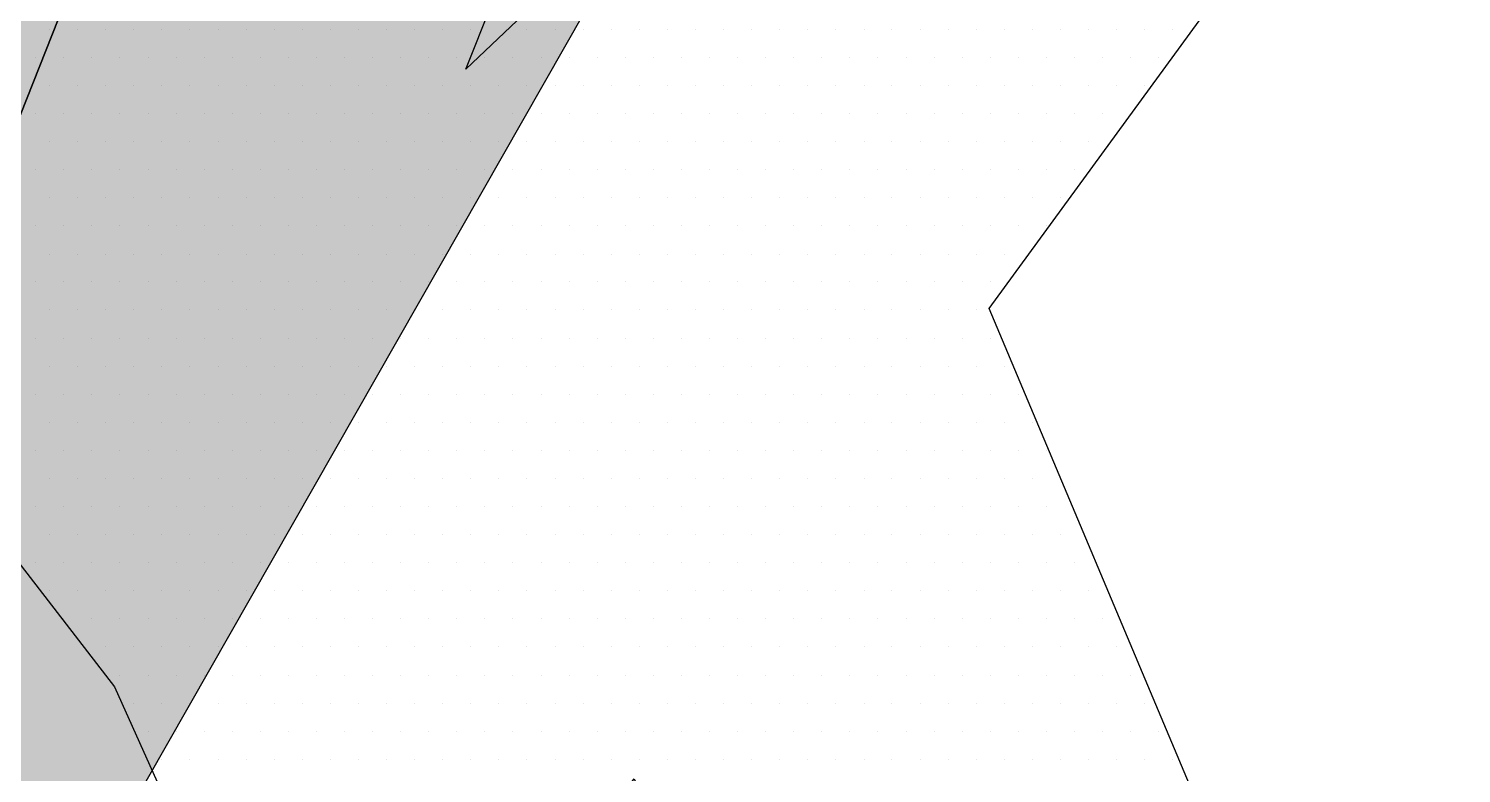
# Paper-space layout 'TOP_A1_00200_01-01-2017_MODELE' of a CAD drawing. Header units: millimetres. Extents: x -52 to 293, y -3 to 294.
# Drawn here: x -19.53 to -14.849, y 49.102 to 51.535 of the extents above; entities that cross this region are included whole.
import ezdxf

# ---------------------------------------------------------------- set-up
doc = ezdxf.new("R2010")
doc.units = ezdxf.units.MM
doc.header["$LTSCALE"] = 2
doc.linetypes.add('CACHEX2', pattern=[0.75, 0.5, -0.25])
for name, color, linetype in [('CALQUE_7', 4, 'Continuous'), ('CARTOUCHE', 7, 'Continuous'), ('rosace', 7, 'Continuous')]:
    doc.layers.add(name, color=color, linetype=linetype)

# ---------------------------------------------------------------- blocks, each defined once
blk = doc.blocks.new('A$C715108E3')
at = {"layer": 'CALQUE_7', "color": 131}
for p, q in [((-10.7084, -18.4684), (-10.7084, -18.4684)), ((-10.6166, -18.4684), (-10.6166, -18.4684)), ((-10.5248, -18.4684), (-10.5248, -18.4684)), ((-10.4327, -18.4684), (-10.4327, -18.4684)), ((-10.3415, -18.4684), (-10.3415, -18.4684)), ((-10.2496, -18.4684), (-10.2496, -18.4684)), ((-10.1578, -18.4684), (-10.1578, -18.4684)), ((-10.0662, -18.4684), (-10.0662, -18.4684)), ((-9.9741, -18.4684), (-9.9741, -18.4684)), ((-9.8823, -18.4684), (-9.8823, -18.4684)), ((-9.7912, -18.4684), (-9.7912, -18.4684)), ((-9.699, -18.4684), (-9.699, -18.4684)), ((-9.6072, -18.4684), (-9.6072, -18.4684)), ((-9.5159, -18.4684), (-9.5159, -18.4684)), ((-9.4239, -18.4684), (-9.4239, -18.4684)), ((-9.3321, -18.4684), (-9.3321, -18.4684)), ((-9.2112, -18.4684), (-9.2112, -18.4684)), ((-9.1488, -18.4684), (-9.1488, -18.4684)), ((-9.0569, -18.4684), (-9.0569, -18.4684)), ((-8.9651, -18.4684), (-8.9651, -18.4684)), ((-8.8736, -18.4684), (-8.8736, -18.4684)), ((-8.7818, -18.4684), (-8.7818, -18.4684)), ((-8.69, -18.4684), (-8.69, -18.4684)), ((-8.5985, -18.4684), (-8.5985, -18.4684)), ((-8.5067, -18.4684), (-8.5067, -18.4684)), ((-8.4149, -18.4684), (-8.4149, -18.4684)), ((-8.3228, -18.4684), (-8.3228, -18.4684)), ((-8.2316, -18.4684), (-8.2316, -18.4684)), ((-8.1394, -18.4684), (-8.1394, -18.4684)), ((-8.0475, -18.4684), (-8.0475, -18.4684)), ((-7.9563, -18.4684), (-7.9563, -18.4684)), ((-7.8642, -18.4684), (-7.8642, -18.4684)), ((-7.7724, -18.4684), (-7.7724, -18.4684)), ((-7.6809, -18.4684), (-7.6809, -18.4684)), ((-7.5891, -18.4684), (-7.5891, -18.4684)), ((-7.4973, -18.4684), (-7.4973, -18.4684)), ((-7.4058, -18.4684), (-7.4058, -18.4684)), ((-7.314, -18.4684), (-7.314, -18.4684)), ((-7.2222, -18.4684), (-7.2222, -18.4684)), ((-7.1307, -18.4684), (-7.1307, -18.4684)), ((-7.0389, -18.4684), (-7.0389, -18.4684)), ((-10.754, -18.5599), (-10.754, -18.5599)), ((-10.6619, -18.5599), (-10.6619, -18.5599)), ((-10.5703, -18.5599), (-10.5703, -18.5599)), ((-10.479, -18.5599), (-10.479, -18.5599)), ((-10.3868, -18.5599), (-10.3868, -18.5599)), ((-10.295, -18.5599), (-10.295, -18.5599)), ((-10.2037, -18.5599), (-10.2037, -18.5599)), ((-10.1117, -18.5599), (-10.1117, -18.5599)), ((-10.0199, -18.5599), (-10.0199, -18.5599)), ((-9.9286, -18.5599), (-9.9286, -18.5599)), ((-9.8369, -18.5599), (-9.8369, -18.5599)), ((-9.7449, -18.5599), (-9.7449, -18.5599)), ((-9.6537, -18.5599), (-9.6537, -18.5599)), ((-9.5616, -18.5599), (-9.5616, -18.5599)), ((-9.4696, -18.5599), (-9.4696, -18.5599)), ((-9.3778, -18.5599), (-9.3778, -18.5599)), ((-9.3075, -18.5599), (-9.3075, -18.5599)), ((-9.2863, -18.5599), (-9.2863, -18.5599)), ((-9.1945, -18.5599), (-9.1945, -18.5599)), ((-9.1027, -18.5599), (-9.1027, -18.5599)), ((-9.0112, -18.5599), (-9.0112, -18.5599)), ((-8.9194, -18.5599), (-8.9194, -18.5599)), ((-8.8273, -18.5599), (-8.8273, -18.5599)), ((-8.7361, -18.5599), (-8.7361, -18.5599)), ((-8.6442, -18.5599), (-8.6442, -18.5599)), ((-8.552, -18.5599), (-8.552, -18.5599)), ((-8.461, -18.5599), (-8.461, -18.5599)), ((-8.3691, -18.5599), (-8.3691, -18.5599)), ((-8.2771, -18.5599), (-8.2771, -18.5599)), ((-8.1851, -18.5599), (-8.1851, -18.5599)), ((-8.094, -18.5599), (-8.094, -18.5599)), ((-8.002, -18.5599), (-8.002, -18.5599)), ((-7.91, -18.5599), (-7.91, -18.5599)), ((-7.8187, -18.5599), (-7.8187, -18.5599)), ((-7.7267, -18.5599), (-7.7267, -18.5599)), ((-7.635, -18.5599), (-7.635, -18.5599)), ((-7.5434, -18.5599), (-7.5434, -18.5599)), ((-7.4515, -18.5599), (-7.4515, -18.5599)), ((-7.3597, -18.5599), (-7.3597, -18.5599)), ((-7.2683, -18.5599), (-7.2683, -18.5599)), ((-7.1764, -18.5599), (-7.1764, -18.5599)), ((-7.0846, -18.5599), (-7.0846, -18.5599)), ((-10.7084, -18.6525), (-10.7084, -18.6525)), ((-10.6166, -18.6525), (-10.6166, -18.6525)), ((-10.5248, -18.6525), (-10.5248, -18.6525)), ((-10.4327, -18.6525), (-10.4327, -18.6525)), ((-10.3415, -18.6525), (-10.3415, -18.6525)), ((-10.2496, -18.6525), (-10.2496, -18.6525)), ((-10.1578, -18.6525), (-10.1578, -18.6525)), ((-10.0662, -18.6525), (-10.0662, -18.6525)), ((-9.9741, -18.6525), (-9.9741, -18.6525)), ((-9.8823, -18.6525), (-9.8823, -18.6525)), ((-9.7912, -18.6525), (-9.7912, -18.6525)), ((-9.699, -18.6525), (-9.699, -18.6525)), ((-9.6072, -18.6525), (-9.6072, -18.6525)), ((-9.5159, -18.6525), (-9.5159, -18.6525)), ((-9.4239, -18.6525), (-9.4239, -18.6525)), ((-9.3321, -18.6525), (-9.3321, -18.6525)), ((-9.2402, -18.6525), (-9.2402, -18.6525)), ((-9.1488, -18.6525), (-9.1488, -18.6525)), ((-9.0569, -18.6525), (-9.0569, -18.6525)), ((-8.9651, -18.6525), (-8.9651, -18.6525)), ((-8.8736, -18.6525), (-8.8736, -18.6525)), ((-8.7818, -18.6525), (-8.7818, -18.6525)), ((-8.69, -18.6525), (-8.69, -18.6525)), ((-8.5985, -18.6525), (-8.5985, -18.6525)), ((-8.5067, -18.6525), (-8.5067, -18.6525)), ((-8.4149, -18.6525), (-8.4149, -18.6525)), ((-8.3228, -18.6525), (-8.3228, -18.6525)), ((-8.2316, -18.6525), (-8.2316, -18.6525)), ((-8.1394, -18.6525), (-8.1394, -18.6525)), ((-8.0475, -18.6525), (-8.0475, -18.6525)), ((-7.9563, -18.6525), (-7.9563, -18.6525)), ((-7.8642, -18.6525), (-7.8642, -18.6525)), ((-7.7724, -18.6525), (-7.7724, -18.6525)), ((-7.6809, -18.6525), (-7.6809, -18.6525)), ((-7.5891, -18.6525), (-7.5891, -18.6525)), ((-7.4973, -18.6525), (-7.4973, -18.6525)), ((-7.4058, -18.6525), (-7.4058, -18.6525)), ((-7.314, -18.6525), (-7.314, -18.6525)), ((-7.2222, -18.6525), (-7.2222, -18.6525)), ((-7.1307, -18.6525), (-7.1307, -18.6525)), ((-10.754, -18.7438), (-10.754, -18.7438)), ((-10.6619, -18.7438), (-10.6619, -18.7438)), ((-10.5703, -18.7438), (-10.5703, -18.7438)), ((-10.479, -18.7438), (-10.479, -18.7438)), ((-10.3868, -18.7438), (-10.3868, -18.7438)), ((-10.295, -18.7438), (-10.295, -18.7438)), ((-10.2037, -18.7438), (-10.2037, -18.7438)), ((-10.1117, -18.7438), (-10.1117, -18.7438)), ((-10.0199, -18.7438), (-10.0199, -18.7438)), ((-9.9286, -18.7438), (-9.9286, -18.7438)), ((-9.8369, -18.7438), (-9.8369, -18.7438)), ((-9.7449, -18.7438), (-9.7449, -18.7438)), ((-9.6537, -18.7438), (-9.6537, -18.7438)), ((-9.5616, -18.7438), (-9.5616, -18.7438)), ((-9.4696, -18.7438), (-9.4696, -18.7438)), ((-9.3778, -18.7438), (-9.3778, -18.7438)), ((-9.2863, -18.7438), (-9.2863, -18.7438)), ((-9.1945, -18.7438), (-9.1945, -18.7438)), ((-9.1027, -18.7438), (-9.1027, -18.7438)), ((-9.0112, -18.7438), (-9.0112, -18.7438)), ((-8.9194, -18.7438), (-8.9194, -18.7438)), ((-8.8273, -18.7438), (-8.8273, -18.7438)), ((-8.7361, -18.7438), (-8.7361, -18.7438)), ((-8.6442, -18.7438), (-8.6442, -18.7438)), ((-8.552, -18.7438), (-8.552, -18.7438)), ((-8.461, -18.7438), (-8.461, -18.7438)), ((-8.3691, -18.7438), (-8.3691, -18.7438)), ((-8.2771, -18.7438), (-8.2771, -18.7438)), ((-8.1851, -18.7438), (-8.1851, -18.7438)), ((-8.094, -18.7438), (-8.094, -18.7438)), ((-8.002, -18.7438), (-8.002, -18.7438)), ((-7.91, -18.7438), (-7.91, -18.7438)), ((-7.8187, -18.7438), (-7.8187, -18.7438)), ((-7.7267, -18.7438), (-7.7267, -18.7438)), ((-7.635, -18.7438), (-7.635, -18.7438)), ((-7.5434, -18.7438), (-7.5434, -18.7438)), ((-7.4515, -18.7438), (-7.4515, -18.7438)), ((-7.3597, -18.7438), (-7.3597, -18.7438)), ((-7.2683, -18.7438), (-7.2683, -18.7438)), ((-7.1764, -18.7438), (-7.1764, -18.7438)), ((-10.7084, -18.835), (-10.7084, -18.835)), ((-10.6166, -18.835), (-10.6166, -18.835)), ((-10.5248, -18.835), (-10.5248, -18.835)), ((-10.4327, -18.835), (-10.4327, -18.835)), ((-10.3415, -18.835), (-10.3415, -18.835)), ((-10.2496, -18.835), (-10.2496, -18.835)), ((-10.1578, -18.835), (-10.1578, -18.835)), ((-10.0662, -18.835), (-10.0662, -18.835)), ((-9.9741, -18.835), (-9.9741, -18.835)), ((-9.8823, -18.835), (-9.8823, -18.835)), ((-9.7912, -18.835), (-9.7912, -18.835)), ((-9.699, -18.835), (-9.699, -18.835)), ((-9.6072, -18.835), (-9.6072, -18.835)), ((-9.5159, -18.835), (-9.5159, -18.835)), ((-9.4239, -18.835), (-9.4239, -18.835)), ((-9.3321, -18.835), (-9.3321, -18.835)), ((-9.2402, -18.835), (-9.2402, -18.835)), ((-9.1488, -18.835), (-9.1488, -18.835)), ((-9.0569, -18.835), (-9.0569, -18.835)), ((-8.9651, -18.835), (-8.9651, -18.835)), ((-8.8736, -18.835), (-8.8736, -18.835)), ((-8.7818, -18.835), (-8.7818, -18.835)), ((-8.69, -18.835), (-8.69, -18.835)), ((-8.5985, -18.835), (-8.5985, -18.835)), ((-8.5067, -18.835), (-8.5067, -18.835)), ((-8.4149, -18.835), (-8.4149, -18.835)), ((-8.3228, -18.835), (-8.3228, -18.835)), ((-8.2316, -18.835), (-8.2316, -18.835)), ((-8.1394, -18.835), (-8.1394, -18.835)), ((-8.0475, -18.835), (-8.0475, -18.835)), ((-7.9563, -18.835), (-7.9563, -18.835)), ((-7.8642, -18.835), (-7.8642, -18.835)), ((-7.7724, -18.835), (-7.7724, -18.835)), ((-7.6809, -18.835), (-7.6809, -18.835)), ((-7.5891, -18.835), (-7.5891, -18.835)), ((-7.4973, -18.835), (-7.4973, -18.835)), ((-7.4058, -18.835), (-7.4058, -18.835)), ((-7.314, -18.835), (-7.314, -18.835)), ((-10.754, -18.9276), (-10.754, -18.9276)), ((-10.6619, -18.9276), (-10.6619, -18.9276)), ((-10.5703, -18.9276), (-10.5703, -18.9276)), ((-10.479, -18.9276), (-10.479, -18.9276)), ((-10.3868, -18.9276), (-10.3868, -18.9276)), ((-10.295, -18.9276), (-10.295, -18.9276)), ((-10.2037, -18.9276), (-10.2037, -18.9276)), ((-10.1117, -18.9276), (-10.1117, -18.9276)), ((-10.0199, -18.9276), (-10.0199, -18.9276)), ((-9.9286, -18.9276), (-9.9286, -18.9276)), ((-9.8369, -18.9276), (-9.8369, -18.9276)), ((-9.7449, -18.9276), (-9.7449, -18.9276)), ((-9.6537, -18.9276), (-9.6537, -18.9276)), ((-9.5616, -18.9276), (-9.5616, -18.9276)), ((-9.4696, -18.9276), (-9.4696, -18.9276)), ((-9.3778, -18.9276), (-9.3778, -18.9276)), ((-9.2863, -18.9276), (-9.2863, -18.9276)), ((-9.1945, -18.9276), (-9.1945, -18.9276)), ((-9.1027, -18.9276), (-9.1027, -18.9276)), ((-9.0112, -18.9276), (-9.0112, -18.9276)), ((-8.9194, -18.9276), (-8.9194, -18.9276)), ((-8.8273, -18.9276), (-8.8273, -18.9276)), ((-8.7361, -18.9276), (-8.7361, -18.9276)), ((-8.6442, -18.9276), (-8.6442, -18.9276)), ((-8.552, -18.9276), (-8.552, -18.9276)), ((-8.461, -18.9276), (-8.461, -18.9276)), ((-8.3691, -18.9276), (-8.3691, -18.9276)), ((-8.2771, -18.9276), (-8.2771, -18.9276)), ((-8.1851, -18.9276), (-8.1851, -18.9276)), ((-8.094, -18.9276), (-8.094, -18.9276)), ((-8.002, -18.9276), (-8.002, -18.9276)), ((-7.91, -18.9276), (-7.91, -18.9276)), ((-7.8187, -18.9276), (-7.8187, -18.9276)), ((-7.7267, -18.9276), (-7.7267, -18.9276)), ((-7.635, -18.9276), (-7.635, -18.9276)), ((-7.5434, -18.9276), (-7.5434, -18.9276)), ((-7.4515, -18.9276), (-7.4515, -18.9276)), ((-7.3597, -18.9276), (-7.3597, -18.9276)), ((-10.7084, -19.0189), (-10.7084, -19.0189)), ((-10.6166, -19.0189), (-10.6166, -19.0189)), ((-10.5248, -19.0189), (-10.5248, -19.0189)), ((-10.4327, -19.0189), (-10.4327, -19.0189)), ((-10.3415, -19.0189), (-10.3415, -19.0189)), ((-10.2496, -19.0189), (-10.2496, -19.0189)), ((-10.1578, -19.0189), (-10.1578, -19.0189)), ((-10.0662, -19.0189), (-10.0662, -19.0189)), ((-9.9741, -19.0189), (-9.9741, -19.0189)), ((-9.8823, -19.0189), (-9.8823, -19.0189)), ((-9.7912, -19.0189), (-9.7912, -19.0189)), ((-9.699, -19.0189), (-9.699, -19.0189)), ((-9.6072, -19.0189), (-9.6072, -19.0189)), ((-9.5159, -19.0189), (-9.5159, -19.0189)), ((-9.4239, -19.0189), (-9.4239, -19.0189)), ((-9.3321, -19.0189), (-9.3321, -19.0189)), ((-9.2402, -19.0189), (-9.2402, -19.0189)), ((-9.1488, -19.0189), (-9.1488, -19.0189)), ((-9.0569, -19.0189), (-9.0569, -19.0189)), ((-8.9651, -19.0189), (-8.9651, -19.0189)), ((-8.8736, -19.0189), (-8.8736, -19.0189)), ((-8.7818, -19.0189), (-8.7818, -19.0189)), ((-8.69, -19.0189), (-8.69, -19.0189)), ((-8.5985, -19.0189), (-8.5985, -19.0189)), ((-8.5067, -19.0189), (-8.5067, -19.0189)), ((-8.4149, -19.0189), (-8.4149, -19.0189)), ((-8.3228, -19.0189), (-8.3228, -19.0189)), ((-8.2316, -19.0189), (-8.2316, -19.0189)), ((-8.1394, -19.0189), (-8.1394, -19.0189)), ((-8.0475, -19.0189), (-8.0475, -19.0189)), ((-7.9563, -19.0189), (-7.9563, -19.0189)), ((-7.8642, -19.0189), (-7.8642, -19.0189)), ((-7.7724, -19.0189), (-7.7724, -19.0189)), ((-7.6809, -19.0189), (-7.6809, -19.0189)), ((-7.5891, -19.0189), (-7.5891, -19.0189)), ((-7.4973, -19.0189), (-7.4973, -19.0189)), ((-7.4058, -19.0189), (-7.4058, -19.0189)), ((-10.754, -19.1101), (-10.754, -19.1101)), ((-10.6619, -19.1101), (-10.6619, -19.1101)), ((-10.5703, -19.1101), (-10.5703, -19.1101)), ((-10.479, -19.1101), (-10.479, -19.1101)), ((-10.3868, -19.1101), (-10.3868, -19.1101)), ((-10.295, -19.1101), (-10.295, -19.1101)), ((-10.2037, -19.1101), (-10.2037, -19.1101)), ((-10.1117, -19.1101), (-10.1117, -19.1101)), ((-10.0199, -19.1101), (-10.0199, -19.1101)), ((-9.9286, -19.1101), (-9.9286, -19.1101)), ((-9.8369, -19.1101), (-9.8369, -19.1101)), ((-9.7449, -19.1101), (-9.7449, -19.1101)), ((-9.6537, -19.1101), (-9.6537, -19.1101)), ((-9.5616, -19.1101), (-9.5616, -19.1101)), ((-9.4696, -19.1101), (-9.4696, -19.1101)), ((-9.3778, -19.1101), (-9.3778, -19.1101)), ((-9.2863, -19.1101), (-9.2863, -19.1101)), ((-9.1945, -19.1101), (-9.1945, -19.1101)), ((-9.1027, -19.1101), (-9.1027, -19.1101)), ((-9.0112, -19.1101), (-9.0112, -19.1101)), ((-8.9194, -19.1101), (-8.9194, -19.1101)), ((-8.8273, -19.1101), (-8.8273, -19.1101)), ((-8.7361, -19.1101), (-8.7361, -19.1101)), ((-8.6442, -19.1101), (-8.6442, -19.1101)), ((-8.552, -19.1101), (-8.552, -19.1101)), ((-8.461, -19.1101), (-8.461, -19.1101)), ((-8.3691, -19.1101), (-8.3691, -19.1101)), ((-8.2771, -19.1101), (-8.2771, -19.1101)), ((-8.1851, -19.1101), (-8.1851, -19.1101)), ((-8.094, -19.1101), (-8.094, -19.1101)), ((-8.002, -19.1101), (-8.002, -19.1101)), ((-7.91, -19.1101), (-7.91, -19.1101)), ((-7.8187, -19.1101), (-7.8187, -19.1101)), ((-7.7267, -19.1101), (-7.7267, -19.1101)), ((-7.635, -19.1101), (-7.635, -19.1101)), ((-7.5434, -19.1101), (-7.5434, -19.1101)), ((-7.4515, -19.1101), (-7.4515, -19.1101)), ((-10.7084, -19.2027), (-10.7084, -19.2027)), ((-10.6166, -19.2027), (-10.6166, -19.2027)), ((-10.5248, -19.2027), (-10.5248, -19.2027)), ((-10.4327, -19.2027), (-10.4327, -19.2027)), ((-10.3415, -19.2027), (-10.3415, -19.2027)), ((-10.2496, -19.2027), (-10.2496, -19.2027)), ((-10.1578, -19.2027), (-10.1578, -19.2027)), ((-10.0662, -19.2027), (-10.0662, -19.2027)), ((-9.9741, -19.2027), (-9.9741, -19.2027)), ((-9.8823, -19.2027), (-9.8823, -19.2027)), ((-9.7912, -19.2027), (-9.7912, -19.2027)), ((-9.699, -19.2027), (-9.699, -19.2027)), ((-9.6072, -19.2027), (-9.6072, -19.2027)), ((-9.5159, -19.2027), (-9.5159, -19.2027)), ((-9.4239, -19.2027), (-9.4239, -19.2027)), ((-9.3321, -19.2027), (-9.3321, -19.2027)), ((-9.2402, -19.2027), (-9.2402, -19.2027)), ((-9.1488, -19.2027), (-9.1488, -19.2027)), ((-9.0569, -19.2027), (-9.0569, -19.2027)), ((-8.9651, -19.2027), (-8.9651, -19.2027)), ((-8.8736, -19.2027), (-8.8736, -19.2027)), ((-8.7818, -19.2027), (-8.7818, -19.2027)), ((-8.69, -19.2027), (-8.69, -19.2027)), ((-8.5985, -19.2027), (-8.5985, -19.2027)), ((-8.5067, -19.2027), (-8.5067, -19.2027)), ((-8.4149, -19.2027), (-8.4149, -19.2027)), ((-8.3228, -19.2027), (-8.3228, -19.2027)), ((-8.2316, -19.2027), (-8.2316, -19.2027)), ((-8.1394, -19.2027), (-8.1394, -19.2027)), ((-8.0475, -19.2027), (-8.0475, -19.2027)), ((-7.9563, -19.2027), (-7.9563, -19.2027)), ((-7.8642, -19.2027), (-7.8642, -19.2027)), ((-7.7724, -19.2027), (-7.7724, -19.2027)), ((-7.6809, -19.2027), (-7.6809, -19.2027)), ((-7.5891, -19.2027), (-7.5891, -19.2027)), ((-10.754, -19.294), (-10.754, -19.294)), ((-10.6619, -19.294), (-10.6619, -19.294)), ((-10.5703, -19.294), (-10.5703, -19.294)), ((-10.479, -19.294), (-10.479, -19.294)), ((-10.3868, -19.294), (-10.3868, -19.294)), ((-10.295, -19.294), (-10.295, -19.294)), ((-10.2037, -19.294), (-10.2037, -19.294)), ((-10.1117, -19.294), (-10.1117, -19.294)), ((-10.0199, -19.294), (-10.0199, -19.294)), ((-9.9286, -19.294), (-9.9286, -19.294)), ((-9.8369, -19.294), (-9.8369, -19.294)), ((-9.7449, -19.294), (-9.7449, -19.294)), ((-9.6537, -19.294), (-9.6537, -19.294)), ((-9.5616, -19.294), (-9.5616, -19.294)), ((-9.4696, -19.294), (-9.4696, -19.294)), ((-9.3778, -19.294), (-9.3778, -19.294)), ((-9.2863, -19.294), (-9.2863, -19.294)), ((-9.1945, -19.294), (-9.1945, -19.294)), ((-9.1027, -19.294), (-9.1027, -19.294)), ((-9.0112, -19.294), (-9.0112, -19.294)), ((-8.9194, -19.294), (-8.9194, -19.294)), ((-8.8273, -19.294), (-8.8273, -19.294)), ((-8.7361, -19.294), (-8.7361, -19.294)), ((-8.6442, -19.294), (-8.6442, -19.294)), ((-8.552, -19.294), (-8.552, -19.294)), ((-8.461, -19.294), (-8.461, -19.294)), ((-8.3691, -19.294), (-8.3691, -19.294)), ((-8.2771, -19.294), (-8.2771, -19.294)), ((-8.1851, -19.294), (-8.1851, -19.294)), ((-8.094, -19.294), (-8.094, -19.294)), ((-8.002, -19.294), (-8.002, -19.294)), ((-7.91, -19.294), (-7.91, -19.294)), ((-7.8187, -19.294), (-7.8187, -19.294)), ((-7.7267, -19.294), (-7.7267, -19.294)), ((-7.635, -19.294), (-7.635, -19.294)), ((-10.7084, -19.3855), (-10.7084, -19.3855)), ((-10.6166, -19.3855), (-10.6166, -19.3855)), ((-10.5248, -19.3855), (-10.5248, -19.3855)), ((-10.4327, -19.3855), (-10.4327, -19.3855)), ((-10.3415, -19.3855), (-10.3415, -19.3855)), ((-10.2496, -19.3855), (-10.2496, -19.3855)), ((-10.1578, -19.3855), (-10.1578, -19.3855)), ((-10.0662, -19.3855), (-10.0662, -19.3855)), ((-9.9741, -19.3855), (-9.9741, -19.3855)), ((-9.8823, -19.3855), (-9.8823, -19.3855)), ((-9.7912, -19.3855), (-9.7912, -19.3855)), ((-9.699, -19.3855), (-9.699, -19.3855)), ((-9.6072, -19.3855), (-9.6072, -19.3855)), ((-9.5159, -19.3855), (-9.5159, -19.3855)), ((-9.4239, -19.3855), (-9.4239, -19.3855)), ((-9.3321, -19.3855), (-9.3321, -19.3855)), ((-9.2402, -19.3855), (-9.2402, -19.3855)), ((-9.1488, -19.3855), (-9.1488, -19.3855)), ((-9.0569, -19.3855), (-9.0569, -19.3855)), ((-8.9651, -19.3855), (-8.9651, -19.3855)), ((-8.8736, -19.3855), (-8.8736, -19.3855)), ((-8.7818, -19.3855), (-8.7818, -19.3855)), ((-8.69, -19.3855), (-8.69, -19.3855)), ((-8.5985, -19.3855), (-8.5985, -19.3855)), ((-8.5067, -19.3855), (-8.5067, -19.3855)), ((-8.4149, -19.3855), (-8.4149, -19.3855)), ((-8.3228, -19.3855), (-8.3228, -19.3855)), ((-8.2316, -19.3855), (-8.2316, -19.3855)), ((-8.1394, -19.3855), (-8.1394, -19.3855)), ((-8.0475, -19.3855), (-8.0475, -19.3855)), ((-7.9563, -19.3855), (-7.9563, -19.3855)), ((-7.8642, -19.3855), (-7.8642, -19.3855)), ((-7.7724, -19.3855), (-7.7724, -19.3855)), ((-7.6809, -19.3855), (-7.6809, -19.3855)), ((-10.754, -19.4779), (-10.754, -19.4779)), ((-10.6619, -19.4779), (-10.6619, -19.4779)), ((-10.5703, -19.4779), (-10.5703, -19.4779)), ((-10.479, -19.4779), (-10.479, -19.4779)), ((-10.3868, -19.4779), (-10.3868, -19.4779)), ((-10.295, -19.4779), (-10.295, -19.4779)), ((-10.2037, -19.4779), (-10.2037, -19.4779)), ((-10.1117, -19.4779), (-10.1117, -19.4779)), ((-10.0199, -19.4779), (-10.0199, -19.4779)), ((-9.9286, -19.4779), (-9.9286, -19.4779)), ((-9.8369, -19.4779), (-9.8369, -19.4779)), ((-9.7449, -19.4779), (-9.7449, -19.4779)), ((-9.6537, -19.4779), (-9.6537, -19.4779)), ((-9.5616, -19.4779), (-9.5616, -19.4779)), ((-9.4696, -19.4779), (-9.4696, -19.4779)), ((-9.3778, -19.4779), (-9.3778, -19.4779)), ((-9.2863, -19.4779), (-9.2863, -19.4779)), ((-9.1945, -19.4779), (-9.1945, -19.4779)), ((-9.1027, -19.4779), (-9.1027, -19.4779)), ((-9.0112, -19.4779), (-9.0112, -19.4779)), ((-8.9194, -19.4779), (-8.9194, -19.4779)), ((-8.8273, -19.4779), (-8.8273, -19.4779)), ((-8.7361, -19.4779), (-8.7361, -19.4779)), ((-8.6442, -19.4779), (-8.6442, -19.4779)), ((-8.552, -19.4779), (-8.552, -19.4779)), ((-8.461, -19.4779), (-8.461, -19.4779)), ((-8.3691, -19.4779), (-8.3691, -19.4779)), ((-8.2771, -19.4779), (-8.2771, -19.4779)), ((-8.1851, -19.4779), (-8.1851, -19.4779)), ((-8.094, -19.4779), (-8.094, -19.4779)), ((-8.002, -19.4779), (-8.002, -19.4779)), ((-7.91, -19.4779), (-7.91, -19.4779)), ((-7.8187, -19.4779), (-7.8187, -19.4779)), ((-7.7267, -19.4779), (-7.7267, -19.4779)), ((-7.635, -19.4779), (-7.635, -19.4779)), ((-10.7084, -19.5693), (-10.7084, -19.5693)), ((-10.6166, -19.5693), (-10.6166, -19.5693)), ((-10.5248, -19.5693), (-10.5248, -19.5693)), ((-10.4327, -19.5693), (-10.4327, -19.5693)), ((-10.3415, -19.5693), (-10.3415, -19.5693)), ((-10.2496, -19.5693), (-10.2496, -19.5693)), ((-10.1578, -19.5693), (-10.1578, -19.5693)), ((-10.0662, -19.5693), (-10.0662, -19.5693)), ((-9.9741, -19.5693), (-9.9741, -19.5693)), ((-9.8823, -19.5693), (-9.8823, -19.5693)), ((-9.7912, -19.5693), (-9.7912, -19.5693)), ((-9.699, -19.5693), (-9.699, -19.5693)), ((-9.6072, -19.5693), (-9.6072, -19.5693)), ((-9.5159, -19.5693), (-9.5159, -19.5693)), ((-9.4239, -19.5693), (-9.4239, -19.5693)), ((-9.3321, -19.5693), (-9.3321, -19.5693)), ((-9.2402, -19.5693), (-9.2402, -19.5693)), ((-9.1488, -19.5693), (-9.1488, -19.5693)), ((-9.0569, -19.5693), (-9.0569, -19.5693)), ((-8.9651, -19.5693), (-8.9651, -19.5693)), ((-8.8736, -19.5693), (-8.8736, -19.5693)), ((-8.7818, -19.5693), (-8.7818, -19.5693)), ((-8.69, -19.5693), (-8.69, -19.5693)), ((-8.5985, -19.5693), (-8.5985, -19.5693)), ((-8.5067, -19.5693), (-8.5067, -19.5693)), ((-8.4149, -19.5693), (-8.4149, -19.5693)), ((-8.3228, -19.5693), (-8.3228, -19.5693)), ((-8.2316, -19.5693), (-8.2316, -19.5693)), ((-8.1394, -19.5693), (-8.1394, -19.5693)), ((-8.0475, -19.5693), (-8.0475, -19.5693)), ((-7.9563, -19.5693), (-7.9563, -19.5693)), ((-7.8642, -19.5693), (-7.8642, -19.5693)), ((-7.7724, -19.5693), (-7.7724, -19.5693)), ((-7.6809, -19.5693), (-7.6809, -19.5693)), ((-7.5891, -19.5693), (-7.5891, -19.5693)), ((-10.754, -19.6606), (-10.754, -19.6606)), ((-10.6619, -19.6606), (-10.6619, -19.6606)), ((-10.5703, -19.6606), (-10.5703, -19.6606)), ((-10.479, -19.6606), (-10.479, -19.6606)), ((-10.3868, -19.6606), (-10.3868, -19.6606)), ((-10.295, -19.6606), (-10.295, -19.6606)), ((-10.2037, -19.6606), (-10.2037, -19.6606)), ((-10.1117, -19.6606), (-10.1117, -19.6606)), ((-10.0199, -19.6606), (-10.0199, -19.6606)), ((-9.9286, -19.6606), (-9.9286, -19.6606)), ((-9.8369, -19.6606), (-9.8369, -19.6606)), ((-9.7449, -19.6606), (-9.7449, -19.6606)), ((-9.6537, -19.6606), (-9.6537, -19.6606)), ((-9.5616, -19.6606), (-9.5616, -19.6606)), ((-9.4696, -19.6606), (-9.4696, -19.6606)), ((-9.3778, -19.6606), (-9.3778, -19.6606)), ((-9.2863, -19.6606), (-9.2863, -19.6606)), ((-9.1945, -19.6606), (-9.1945, -19.6606)), ((-9.1027, -19.6606), (-9.1027, -19.6606)), ((-9.0112, -19.6606), (-9.0112, -19.6606)), ((-8.9194, -19.6606), (-8.9194, -19.6606)), ((-8.8273, -19.6606), (-8.8273, -19.6606)), ((-8.7361, -19.6606), (-8.7361, -19.6606)), ((-8.6442, -19.6606), (-8.6442, -19.6606)), ((-8.552, -19.6606), (-8.552, -19.6606)), ((-8.461, -19.6606), (-8.461, -19.6606)), ((-8.3691, -19.6606), (-8.3691, -19.6606)), ((-8.2771, -19.6606), (-8.2771, -19.6606)), ((-8.1851, -19.6606), (-8.1851, -19.6606)), ((-8.094, -19.6606), (-8.094, -19.6606)), ((-8.002, -19.6606), (-8.002, -19.6606)), ((-7.91, -19.6606), (-7.91, -19.6606)), ((-7.8187, -19.6606), (-7.8187, -19.6606)), ((-7.7267, -19.6606), (-7.7267, -19.6606)), ((-7.635, -19.6606), (-7.635, -19.6606)), ((-7.5434, -19.6606), (-7.5434, -19.6606)), ((-10.7084, -19.753), (-10.7084, -19.753)), ((-10.6166, -19.753), (-10.6166, -19.753)), ((-10.5248, -19.753), (-10.5248, -19.753)), ((-10.4327, -19.753), (-10.4327, -19.753)), ((-10.3415, -19.753), (-10.3415, -19.753)), ((-10.2496, -19.753), (-10.2496, -19.753)), ((-10.1578, -19.753), (-10.1578, -19.753)), ((-10.0662, -19.753), (-10.0662, -19.753)), ((-9.9741, -19.753), (-9.9741, -19.753)), ((-9.8823, -19.753), (-9.8823, -19.753)), ((-9.7912, -19.753), (-9.7912, -19.753)), ((-9.699, -19.753), (-9.699, -19.753)), ((-9.6072, -19.753), (-9.6072, -19.753)), ((-9.5159, -19.753), (-9.5159, -19.753)), ((-9.4239, -19.753), (-9.4239, -19.753)), ((-9.3321, -19.753), (-9.3321, -19.753)), ((-9.2402, -19.753), (-9.2402, -19.753)), ((-9.1488, -19.753), (-9.1488, -19.753)), ((-9.0569, -19.753), (-9.0569, -19.753)), ((-8.9651, -19.753), (-8.9651, -19.753)), ((-8.8736, -19.753), (-8.8736, -19.753)), ((-8.7818, -19.753), (-8.7818, -19.753)), ((-8.69, -19.753), (-8.69, -19.753)), ((-8.5985, -19.753), (-8.5985, -19.753)), ((-8.5067, -19.753), (-8.5067, -19.753)), ((-8.4149, -19.753), (-8.4149, -19.753)), ((-8.3228, -19.753), (-8.3228, -19.753)), ((-8.2316, -19.753), (-8.2316, -19.753)), ((-8.1394, -19.753), (-8.1394, -19.753)), ((-8.0475, -19.753), (-8.0475, -19.753)), ((-7.9563, -19.753), (-7.9563, -19.753)), ((-7.8642, -19.753), (-7.8642, -19.753)), ((-7.7724, -19.753), (-7.7724, -19.753)), ((-7.6809, -19.753), (-7.6809, -19.753)), ((-7.5891, -19.753), (-7.5891, -19.753)), ((-7.4973, -19.753), (-7.4973, -19.753)), ((-10.754, -19.8444), (-10.754, -19.8444)), ((-10.6619, -19.8444), (-10.6619, -19.8444)), ((-10.5703, -19.8444), (-10.5703, -19.8444)), ((-10.479, -19.8444), (-10.479, -19.8444)), ((-10.3868, -19.8444), (-10.3868, -19.8444)), ((-10.295, -19.8444), (-10.295, -19.8444)), ((-10.2037, -19.8444), (-10.2037, -19.8444)), ((-10.1117, -19.8444), (-10.1117, -19.8444)), ((-10.0199, -19.8444), (-10.0199, -19.8444)), ((-9.9286, -19.8444), (-9.9286, -19.8444)), ((-9.8369, -19.8444), (-9.8369, -19.8444)), ((-9.7449, -19.8444), (-9.7449, -19.8444)), ((-9.6537, -19.8444), (-9.6537, -19.8444)), ((-9.5616, -19.8444), (-9.5616, -19.8444)), ((-9.4696, -19.8444), (-9.4696, -19.8444)), ((-9.3778, -19.8444), (-9.3778, -19.8444)), ((-9.2863, -19.8444), (-9.2863, -19.8444)), ((-9.1945, -19.8444), (-9.1945, -19.8444)), ((-9.1027, -19.8444), (-9.1027, -19.8444)), ((-9.0112, -19.8444), (-9.0112, -19.8444)), ((-8.9194, -19.8444), (-8.9194, -19.8444)), ((-8.8273, -19.8444), (-8.8273, -19.8444)), ((-8.7361, -19.8444), (-8.7361, -19.8444)), ((-8.6442, -19.8444), (-8.6442, -19.8444)), ((-8.552, -19.8444), (-8.552, -19.8444)), ((-8.461, -19.8444), (-8.461, -19.8444)), ((-8.3691, -19.8444), (-8.3691, -19.8444)), ((-8.2771, -19.8444), (-8.2771, -19.8444)), ((-8.1851, -19.8444), (-8.1851, -19.8444)), ((-8.094, -19.8444), (-8.094, -19.8444)), ((-8.002, -19.8444), (-8.002, -19.8444)), ((-7.91, -19.8444), (-7.91, -19.8444)), ((-7.8187, -19.8444), (-7.8187, -19.8444)), ((-7.7267, -19.8444), (-7.7267, -19.8444)), ((-7.635, -19.8444), (-7.635, -19.8444)), ((-7.5434, -19.8444), (-7.5434, -19.8444)), ((-7.4515, -19.8444), (-7.4515, -19.8444)), ((-10.7084, -19.9357), (-10.7084, -19.9357)), ((-10.6166, -19.9357), (-10.6166, -19.9357)), ((-10.5248, -19.9357), (-10.5248, -19.9357)), ((-10.4327, -19.9357), (-10.4327, -19.9357)), ((-10.3415, -19.9357), (-10.3415, -19.9357)), ((-10.2496, -19.9357), (-10.2496, -19.9357)), ((-10.1578, -19.9357), (-10.1578, -19.9357)), ((-10.0662, -19.9357), (-10.0662, -19.9357)), ((-9.9741, -19.9357), (-9.9741, -19.9357)), ((-9.8823, -19.9357), (-9.8823, -19.9357)), ((-9.7912, -19.9357), (-9.7912, -19.9357)), ((-9.699, -19.9357), (-9.699, -19.9357)), ((-9.6072, -19.9357), (-9.6072, -19.9357)), ((-9.5159, -19.9357), (-9.5159, -19.9357)), ((-9.4239, -19.9357), (-9.4239, -19.9357)), ((-9.3321, -19.9357), (-9.3321, -19.9357)), ((-9.2402, -19.9357), (-9.2402, -19.9357)), ((-9.1488, -19.9357), (-9.1488, -19.9357)), ((-9.0569, -19.9357), (-9.0569, -19.9357)), ((-8.9651, -19.9357), (-8.9651, -19.9357)), ((-8.8736, -19.9357), (-8.8736, -19.9357)), ((-8.7818, -19.9357), (-8.7818, -19.9357)), ((-8.69, -19.9357), (-8.69, -19.9357)), ((-8.5985, -19.9357), (-8.5985, -19.9357)), ((-8.5067, -19.9357), (-8.5067, -19.9357)), ((-8.4149, -19.9357), (-8.4149, -19.9357)), ((-8.3228, -19.9357), (-8.3228, -19.9357)), ((-8.2316, -19.9357), (-8.2316, -19.9357)), ((-8.1394, -19.9357), (-8.1394, -19.9357)), ((-8.0475, -19.9357), (-8.0475, -19.9357)), ((-7.9563, -19.9357), (-7.9563, -19.9357)), ((-7.8642, -19.9357), (-7.8642, -19.9357)), ((-7.7724, -19.9357), (-7.7724, -19.9357)), ((-7.6809, -19.9357), (-7.6809, -19.9357)), ((-7.5891, -19.9357), (-7.5891, -19.9357)), ((-7.4973, -19.9357), (-7.4973, -19.9357)), ((-7.4058, -19.9357), (-7.4058, -19.9357)), ((-10.754, -20.0281), (-10.754, -20.0281)), ((-10.6619, -20.0281), (-10.6619, -20.0281)), ((-10.5703, -20.0281), (-10.5703, -20.0281)), ((-10.479, -20.0281), (-10.479, -20.0281)), ((-10.3868, -20.0281), (-10.3868, -20.0281)), ((-10.295, -20.0281), (-10.295, -20.0281)), ((-10.2037, -20.0281), (-10.2037, -20.0281)), ((-10.1117, -20.0281), (-10.1117, -20.0281)), ((-10.0199, -20.0281), (-10.0199, -20.0281)), ((-9.9286, -20.0281), (-9.9286, -20.0281)), ((-9.8369, -20.0281), (-9.8369, -20.0281)), ((-9.7449, -20.0281), (-9.7449, -20.0281)), ((-9.6537, -20.0281), (-9.6537, -20.0281)), ((-9.5616, -20.0281), (-9.5616, -20.0281)), ((-9.4696, -20.0281), (-9.4696, -20.0281)), ((-9.3778, -20.0281), (-9.3778, -20.0281)), ((-9.2863, -20.0281), (-9.2863, -20.0281)), ((-9.1945, -20.0281), (-9.1945, -20.0281)), ((-9.1027, -20.0281), (-9.1027, -20.0281)), ((-9.0112, -20.0281), (-9.0112, -20.0281)), ((-8.9194, -20.0281), (-8.9194, -20.0281)), ((-8.8273, -20.0281), (-8.8273, -20.0281)), ((-8.7361, -20.0281), (-8.7361, -20.0281)), ((-8.6442, -20.0281), (-8.6442, -20.0281)), ((-8.552, -20.0281), (-8.552, -20.0281)), ((-8.461, -20.0281), (-8.461, -20.0281)), ((-8.3691, -20.0281), (-8.3691, -20.0281)), ((-8.2771, -20.0281), (-8.2771, -20.0281)), ((-8.1851, -20.0281), (-8.1851, -20.0281)), ((-8.094, -20.0281), (-8.094, -20.0281)), ((-8.002, -20.0281), (-8.002, -20.0281)), ((-7.91, -20.0281), (-7.91, -20.0281)), ((-7.8187, -20.0281), (-7.8187, -20.0281)), ((-7.7267, -20.0281), (-7.7267, -20.0281)), ((-7.635, -20.0281), (-7.635, -20.0281)), ((-7.5434, -20.0281), (-7.5434, -20.0281)), ((-7.4515, -20.0281), (-7.4515, -20.0281)), ((-10.7084, -20.1196), (-10.7084, -20.1196)), ((-10.6166, -20.1196), (-10.6166, -20.1196)), ((-10.5248, -20.1196), (-10.5248, -20.1196)), ((-10.4327, -20.1196), (-10.4327, -20.1196)), ((-10.3415, -20.1196), (-10.3415, -20.1196)), ((-10.2496, -20.1196), (-10.2496, -20.1196)), ((-10.1578, -20.1196), (-10.1578, -20.1196)), ((-10.0662, -20.1196), (-10.0662, -20.1196)), ((-9.9741, -20.1196), (-9.9741, -20.1196)), ((-9.8823, -20.1196), (-9.8823, -20.1196)), ((-9.7912, -20.1196), (-9.7912, -20.1196)), ((-9.699, -20.1196), (-9.699, -20.1196)), ((-9.6072, -20.1196), (-9.6072, -20.1196)), ((-9.5159, -20.1196), (-9.5159, -20.1196)), ((-9.4239, -20.1196), (-9.4239, -20.1196)), ((-9.3321, -20.1196), (-9.3321, -20.1196)), ((-9.2402, -20.1196), (-9.2402, -20.1196)), ((-9.1488, -20.1196), (-9.1488, -20.1196)), ((-9.0569, -20.1196), (-9.0569, -20.1196)), ((-8.9651, -20.1196), (-8.9651, -20.1196)), ((-8.8736, -20.1196), (-8.8736, -20.1196)), ((-8.7818, -20.1196), (-8.7818, -20.1196)), ((-8.69, -20.1196), (-8.69, -20.1196)), ((-8.5985, -20.1196), (-8.5985, -20.1196)), ((-8.5067, -20.1196), (-8.5067, -20.1196)), ((-8.4149, -20.1196), (-8.4149, -20.1196)), ((-8.3228, -20.1196), (-8.3228, -20.1196)), ((-8.2316, -20.1196), (-8.2316, -20.1196)), ((-8.1394, -20.1196), (-8.1394, -20.1196)), ((-8.0475, -20.1196), (-8.0475, -20.1196)), ((-7.9563, -20.1196), (-7.9563, -20.1196)), ((-7.8642, -20.1196), (-7.8642, -20.1196)), ((-7.7724, -20.1196), (-7.7724, -20.1196)), ((-7.6809, -20.1196), (-7.6809, -20.1196)), ((-7.5891, -20.1196), (-7.5891, -20.1196)), ((-7.4973, -20.1196), (-7.4973, -20.1196)), ((-7.4058, -20.1196), (-7.4058, -20.1196)), ((-10.754, -20.211), (-10.754, -20.211)), ((-10.6619, -20.211), (-10.6619, -20.211)), ((-10.5703, -20.211), (-10.5703, -20.211)), ((-10.479, -20.211), (-10.479, -20.211)), ((-10.3868, -20.211), (-10.3868, -20.211)), ((-10.295, -20.211), (-10.295, -20.211)), ((-10.2037, -20.211), (-10.2037, -20.211)), ((-10.1117, -20.211), (-10.1117, -20.211)), ((-10.0199, -20.211), (-10.0199, -20.211)), ((-9.9286, -20.211), (-9.9286, -20.211)), ((-9.8369, -20.211), (-9.8369, -20.211)), ((-9.7449, -20.211), (-9.7449, -20.211)), ((-9.6537, -20.211), (-9.6537, -20.211)), ((-9.5616, -20.211), (-9.5616, -20.211)), ((-9.4696, -20.211), (-9.4696, -20.211)), ((-9.3778, -20.211), (-9.3778, -20.211)), ((-9.2863, -20.211), (-9.2863, -20.211)), ((-9.1945, -20.211), (-9.1945, -20.211)), ((-9.1027, -20.211), (-9.1027, -20.211)), ((-9.0112, -20.211), (-9.0112, -20.211)), ((-8.9194, -20.211), (-8.9194, -20.211)), ((-8.8273, -20.211), (-8.8273, -20.211)), ((-8.7361, -20.211), (-8.7361, -20.211)), ((-8.6442, -20.211), (-8.6442, -20.211)), ((-8.552, -20.211), (-8.552, -20.211)), ((-8.461, -20.211), (-8.461, -20.211)), ((-8.3691, -20.211), (-8.3691, -20.211)), ((-8.2771, -20.211), (-8.2771, -20.211)), ((-8.1851, -20.211), (-8.1851, -20.211)), ((-8.094, -20.211), (-8.094, -20.211)), ((-8.002, -20.211), (-8.002, -20.211)), ((-7.91, -20.211), (-7.91, -20.211)), ((-7.8187, -20.211), (-7.8187, -20.211)), ((-7.7267, -20.211), (-7.7267, -20.211)), ((-7.635, -20.211), (-7.635, -20.211)), ((-7.5434, -20.211), (-7.5434, -20.211)), ((-7.4515, -20.211), (-7.4515, -20.211)), ((-7.3597, -20.211), (-7.3597, -20.211)), ((-10.7378, -20.3034), (-10.7378, -20.3034)), ((-10.7084, -20.3034), (-10.7084, -20.3034)), ((-10.6166, -20.3034), (-10.6166, -20.3034)), ((-10.5248, -20.3034), (-10.5248, -20.3034)), ((-10.4327, -20.3034), (-10.4327, -20.3034)), ((-10.3415, -20.3034), (-10.3415, -20.3034)), ((-10.2496, -20.3034), (-10.2496, -20.3034)), ((-10.1578, -20.3034), (-10.1578, -20.3034)), ((-10.0662, -20.3034), (-10.0662, -20.3034)), ((-9.9741, -20.3034), (-9.9741, -20.3034)), ((-9.8823, -20.3034), (-9.8823, -20.3034)), ((-9.7912, -20.3034), (-9.7912, -20.3034)), ((-9.699, -20.3034), (-9.699, -20.3034)), ((-9.6072, -20.3034), (-9.6072, -20.3034)), ((-9.5159, -20.3034), (-9.5159, -20.3034)), ((-9.4239, -20.3034), (-9.4239, -20.3034)), ((-9.3321, -20.3034), (-9.3321, -20.3034)), ((-9.2402, -20.3034), (-9.2402, -20.3034)), ((-9.1488, -20.3034), (-9.1488, -20.3034)), ((-9.0569, -20.3034), (-9.0569, -20.3034)), ((-8.9651, -20.3034), (-8.9651, -20.3034)), ((-8.8736, -20.3034), (-8.8736, -20.3034)), ((-8.7818, -20.3034), (-8.7818, -20.3034)), ((-8.69, -20.3034), (-8.69, -20.3034)), ((-8.5985, -20.3034), (-8.5985, -20.3034)), ((-8.5067, -20.3034), (-8.5067, -20.3034)), ((-8.4149, -20.3034), (-8.4149, -20.3034)), ((-8.3228, -20.3034), (-8.3228, -20.3034)), ((-8.2316, -20.3034), (-8.2316, -20.3034)), ((-8.1394, -20.3034), (-8.1394, -20.3034)), ((-8.0475, -20.3034), (-8.0475, -20.3034)), ((-7.9563, -20.3034), (-7.9563, -20.3034)), ((-7.8642, -20.3034), (-7.8642, -20.3034)), ((-7.7724, -20.3034), (-7.7724, -20.3034)), ((-7.6809, -20.3034), (-7.6809, -20.3034)), ((-7.5891, -20.3034), (-7.5891, -20.3034)), ((-7.4973, -20.3034), (-7.4973, -20.3034)), ((-7.4058, -20.3034), (-7.4058, -20.3034)), ((-7.314, -20.3034), (-7.314, -20.3034)), ((-10.667, -20.3947), (-10.667, -20.3947)), ((-10.6619, -20.3947), (-10.6619, -20.3947)), ((-10.5703, -20.3947), (-10.5703, -20.3947)), ((-10.479, -20.3947), (-10.479, -20.3947)), ((-10.3868, -20.3947), (-10.3868, -20.3947)), ((-10.295, -20.3947), (-10.295, -20.3947)), ((-10.2037, -20.3947), (-10.2037, -20.3947)), ((-10.1117, -20.3947), (-10.1117, -20.3947)), ((-10.0199, -20.3947), (-10.0199, -20.3947)), ((-9.9286, -20.3947), (-9.9286, -20.3947)), ((-9.8369, -20.3947), (-9.8369, -20.3947)), ((-9.7449, -20.3947), (-9.7449, -20.3947)), ((-9.6537, -20.3947), (-9.6537, -20.3947)), ((-9.5616, -20.3947), (-9.5616, -20.3947)), ((-9.4696, -20.3947), (-9.4696, -20.3947)), ((-9.3778, -20.3947), (-9.3778, -20.3947)), ((-9.2863, -20.3947), (-9.2863, -20.3947)), ((-9.1945, -20.3947), (-9.1945, -20.3947)), ((-9.1027, -20.3947), (-9.1027, -20.3947)), ((-9.0112, -20.3947), (-9.0112, -20.3947)), ((-8.9194, -20.3947), (-8.9194, -20.3947)), ((-8.8273, -20.3947), (-8.8273, -20.3947)), ((-8.7361, -20.3947), (-8.7361, -20.3947)), ((-8.6442, -20.3947), (-8.6442, -20.3947)), ((-8.552, -20.3947), (-8.552, -20.3947)), ((-8.461, -20.3947), (-8.461, -20.3947)), ((-8.3691, -20.3947), (-8.3691, -20.3947)), ((-8.2771, -20.3947), (-8.2771, -20.3947)), ((-8.1851, -20.3947), (-8.1851, -20.3947)), ((-8.094, -20.3947), (-8.094, -20.3947)), ((-8.002, -20.3947), (-8.002, -20.3947)), ((-7.91, -20.3947), (-7.91, -20.3947)), ((-7.8187, -20.3947), (-7.8187, -20.3947)), ((-7.7267, -20.3947), (-7.7267, -20.3947)), ((-7.635, -20.3947), (-7.635, -20.3947)), ((-7.5434, -20.3947), (-7.5434, -20.3947)), ((-7.4515, -20.3947), (-7.4515, -20.3947)), ((-7.3597, -20.3947), (-7.3597, -20.3947)), ((-7.2683, -20.3947), (-7.2683, -20.3947)), ((-10.5963, -20.4859), (-10.5963, -20.4859)), ((-10.5248, -20.4859), (-10.5248, -20.4859)), ((-10.4327, -20.4859), (-10.4327, -20.4859)), ((-10.3415, -20.4859), (-10.3415, -20.4859)), ((-10.2496, -20.4859), (-10.2496, -20.4859)), ((-10.1578, -20.4859), (-10.1578, -20.4859)), ((-10.0662, -20.4859), (-10.0662, -20.4859)), ((-9.9741, -20.4859), (-9.9741, -20.4859)), ((-9.8823, -20.4859), (-9.8823, -20.4859)), ((-9.7912, -20.4859), (-9.7912, -20.4859)), ((-9.699, -20.4859), (-9.699, -20.4859)), ((-9.6072, -20.4859), (-9.6072, -20.4859)), ((-9.5159, -20.4859), (-9.5159, -20.4859)), ((-9.4239, -20.4859), (-9.4239, -20.4859)), ((-9.3321, -20.4859), (-9.3321, -20.4859)), ((-9.2402, -20.4859), (-9.2402, -20.4859)), ((-9.1488, -20.4859), (-9.1488, -20.4859)), ((-9.0569, -20.4859), (-9.0569, -20.4859)), ((-8.9651, -20.4859), (-8.9651, -20.4859)), ((-8.8736, -20.4859), (-8.8736, -20.4859)), ((-8.7818, -20.4859), (-8.7818, -20.4859)), ((-8.69, -20.4859), (-8.69, -20.4859)), ((-8.5985, -20.4859), (-8.5985, -20.4859)), ((-8.5067, -20.4859), (-8.5067, -20.4859)), ((-8.4149, -20.4859), (-8.4149, -20.4859)), ((-8.3228, -20.4859), (-8.3228, -20.4859)), ((-8.2316, -20.4859), (-8.2316, -20.4859)), ((-8.1394, -20.4859), (-8.1394, -20.4859)), ((-8.0475, -20.4859), (-8.0475, -20.4859)), ((-7.9563, -20.4859), (-7.9563, -20.4859)), ((-7.8642, -20.4859), (-7.8642, -20.4859)), ((-7.7724, -20.4859), (-7.7724, -20.4859)), ((-7.6809, -20.4859), (-7.6809, -20.4859)), ((-7.5891, -20.4859), (-7.5891, -20.4859)), ((-7.4973, -20.4859), (-7.4973, -20.4859)), ((-7.4058, -20.4859), (-7.4058, -20.4859)), ((-7.314, -20.4859), (-7.314, -20.4859)), ((-7.2222, -20.4859), (-7.2222, -20.4859)), ((-10.5251, -20.5785), (-10.5251, -20.5785)), ((-10.479, -20.5785), (-10.479, -20.5785)), ((-10.3868, -20.5785), (-10.3868, -20.5785)), ((-10.295, -20.5785), (-10.295, -20.5785)), ((-10.2037, -20.5785), (-10.2037, -20.5785)), ((-10.1117, -20.5785), (-10.1117, -20.5785)), ((-10.0199, -20.5785), (-10.0199, -20.5785)), ((-9.9286, -20.5785), (-9.9286, -20.5785)), ((-9.8369, -20.5785), (-9.8369, -20.5785)), ((-9.7449, -20.5785), (-9.7449, -20.5785)), ((-9.6537, -20.5785), (-9.6537, -20.5785)), ((-9.5616, -20.5785), (-9.5616, -20.5785)), ((-9.4696, -20.5785), (-9.4696, -20.5785)), ((-9.3778, -20.5785), (-9.3778, -20.5785)), ((-9.2863, -20.5785), (-9.2863, -20.5785)), ((-9.1945, -20.5785), (-9.1945, -20.5785)), ((-9.1027, -20.5785), (-9.1027, -20.5785)), ((-9.0112, -20.5785), (-9.0112, -20.5785)), ((-8.9194, -20.5785), (-8.9194, -20.5785)), ((-8.8273, -20.5785), (-8.8273, -20.5785)), ((-8.7361, -20.5785), (-8.7361, -20.5785)), ((-8.6442, -20.5785), (-8.6442, -20.5785)), ((-8.552, -20.5785), (-8.552, -20.5785)), ((-8.461, -20.5785), (-8.461, -20.5785)), ((-8.3691, -20.5785), (-8.3691, -20.5785)), ((-8.2771, -20.5785), (-8.2771, -20.5785)), ((-8.1851, -20.5785), (-8.1851, -20.5785)), ((-8.094, -20.5785), (-8.094, -20.5785)), ((-8.002, -20.5785), (-8.002, -20.5785)), ((-7.91, -20.5785), (-7.91, -20.5785)), ((-7.8187, -20.5785), (-7.8187, -20.5785)), ((-7.7267, -20.5785), (-7.7267, -20.5785)), ((-7.635, -20.5785), (-7.635, -20.5785)), ((-7.5434, -20.5785), (-7.5434, -20.5785)), ((-7.4515, -20.5785), (-7.4515, -20.5785)), ((-7.3597, -20.5785), (-7.3597, -20.5785)), ((-7.2683, -20.5785), (-7.2683, -20.5785)), ((-7.1764, -20.5785), (-7.1764, -20.5785)), ((-10.4719, -20.6698), (-10.4719, -20.6698)), ((-10.4327, -20.6698), (-10.4327, -20.6698)), ((-10.3415, -20.6698), (-10.3415, -20.6698)), ((-10.2496, -20.6698), (-10.2496, -20.6698)), ((-10.1578, -20.6698), (-10.1578, -20.6698)), ((-10.0662, -20.6698), (-10.0662, -20.6698)), ((-9.9741, -20.6698), (-9.9741, -20.6698)), ((-9.8823, -20.6698), (-9.8823, -20.6698)), ((-9.7912, -20.6698), (-9.7912, -20.6698)), ((-9.699, -20.6698), (-9.699, -20.6698)), ((-9.6072, -20.6698), (-9.6072, -20.6698)), ((-9.5159, -20.6698), (-9.5159, -20.6698)), ((-9.4239, -20.6698), (-9.4239, -20.6698)), ((-9.3321, -20.6698), (-9.3321, -20.6698)), ((-9.2402, -20.6698), (-9.2402, -20.6698)), ((-9.1488, -20.6698), (-9.1488, -20.6698)), ((-9.0569, -20.6698), (-9.0569, -20.6698)), ((-8.9651, -20.6698), (-8.9651, -20.6698)), ((-8.8736, -20.6698), (-8.8736, -20.6698)), ((-8.7818, -20.6698), (-8.7818, -20.6698)), ((-8.69, -20.6698), (-8.69, -20.6698)), ((-8.5985, -20.6698), (-8.5985, -20.6698)), ((-8.5067, -20.6698), (-8.5067, -20.6698)), ((-8.4149, -20.6698), (-8.4149, -20.6698)), ((-8.3228, -20.6698), (-8.3228, -20.6698)), ((-8.2316, -20.6698), (-8.2316, -20.6698)), ((-8.1394, -20.6698), (-8.1394, -20.6698)), ((-8.0475, -20.6698), (-8.0475, -20.6698)), ((-7.9563, -20.6698), (-7.9563, -20.6698)), ((-7.8642, -20.6698), (-7.8642, -20.6698)), ((-7.7724, -20.6698), (-7.7724, -20.6698)), ((-7.6809, -20.6698), (-7.6809, -20.6698)), ((-7.5891, -20.6698), (-7.5891, -20.6698)), ((-7.4973, -20.6698), (-7.4973, -20.6698)), ((-7.4058, -20.6698), (-7.4058, -20.6698)), ((-7.314, -20.6698), (-7.314, -20.6698)), ((-7.2222, -20.6698), (-7.2222, -20.6698)), ((-7.1307, -20.6698), (-7.1307, -20.6698)), ((-10.4303, -20.7613), (-10.4303, -20.7613)), ((-10.3868, -20.7613), (-10.3868, -20.7613)), ((-10.295, -20.7613), (-10.295, -20.7613)), ((-10.2037, -20.7613), (-10.2037, -20.7613)), ((-10.1117, -20.7613), (-10.1117, -20.7613)), ((-10.0199, -20.7613), (-10.0199, -20.7613)), ((-9.9286, -20.7613), (-9.9286, -20.7613)), ((-9.8369, -20.7613), (-9.8369, -20.7613)), ((-9.7449, -20.7613), (-9.7449, -20.7613)), ((-9.6537, -20.7613), (-9.6537, -20.7613)), ((-9.5616, -20.7613), (-9.5616, -20.7613)), ((-9.4696, -20.7613), (-9.4696, -20.7613)), ((-9.3778, -20.7613), (-9.3778, -20.7613)), ((-9.2863, -20.7613), (-9.2863, -20.7613)), ((-9.1945, -20.7613), (-9.1945, -20.7613)), ((-9.1027, -20.7613), (-9.1027, -20.7613)), ((-9.0112, -20.7613), (-9.0112, -20.7613)), ((-8.9194, -20.7613), (-8.9194, -20.7613)), ((-8.8273, -20.7613), (-8.8273, -20.7613)), ((-8.7361, -20.7613), (-8.7361, -20.7613)), ((-8.6442, -20.7613), (-8.6442, -20.7613)), ((-8.552, -20.7613), (-8.552, -20.7613)), ((-8.461, -20.7613), (-8.461, -20.7613)), ((-8.3691, -20.7613), (-8.3691, -20.7613)), ((-8.2771, -20.7613), (-8.2771, -20.7613)), ((-8.1851, -20.7613), (-8.1851, -20.7613)), ((-8.094, -20.7613), (-8.094, -20.7613)), ((-8.002, -20.7613), (-8.002, -20.7613)), ((-7.91, -20.7613), (-7.91, -20.7613)), ((-7.8187, -20.7613), (-7.8187, -20.7613)), ((-7.7267, -20.7613), (-7.7267, -20.7613)), ((-7.635, -20.7613), (-7.635, -20.7613)), ((-7.5434, -20.7613), (-7.5434, -20.7613)), ((-7.4515, -20.7613), (-7.4515, -20.7613)), ((-7.3597, -20.7613), (-7.3597, -20.7613)), ((-7.2683, -20.7613), (-7.2683, -20.7613)), ((-7.1764, -20.7613), (-7.1764, -20.7613)), ((-7.0846, -20.7613), (-7.0846, -20.7613)), ((-10.3891, -20.8538), (-10.3891, -20.8538)), ((-10.3415, -20.8538), (-10.3415, -20.8538)), ((-10.2496, -20.8538), (-10.2496, -20.8538)), ((-10.1578, -20.8538), (-10.1578, -20.8538)), ((-10.0662, -20.8538), (-10.0662, -20.8538)), ((-9.9741, -20.8538), (-9.9741, -20.8538)), ((-9.8823, -20.8538), (-9.8823, -20.8538)), ((-9.7912, -20.8538), (-9.7912, -20.8538)), ((-9.699, -20.8538), (-9.699, -20.8538)), ((-9.6072, -20.8538), (-9.6072, -20.8538)), ((-9.5159, -20.8538), (-9.5159, -20.8538)), ((-9.4239, -20.8538), (-9.4239, -20.8538)), ((-9.3321, -20.8538), (-9.3321, -20.8538)), ((-9.2402, -20.8538), (-9.2402, -20.8538)), ((-9.1488, -20.8538), (-9.1488, -20.8538)), ((-9.0569, -20.8538), (-9.0569, -20.8538)), ((-8.9651, -20.8538), (-8.9651, -20.8538)), ((-8.8736, -20.8538), (-8.8736, -20.8538)), ((-8.7818, -20.8538), (-8.7818, -20.8538)), ((-8.69, -20.8538), (-8.69, -20.8538)), ((-8.5985, -20.8538), (-8.5985, -20.8538)), ((-8.5067, -20.8538), (-8.5067, -20.8538)), ((-8.4149, -20.8538), (-8.4149, -20.8538)), ((-8.3228, -20.8538), (-8.3228, -20.8538)), ((-8.2316, -20.8538), (-8.2316, -20.8538)), ((-8.1394, -20.8538), (-8.1394, -20.8538)), ((-8.0475, -20.8538), (-8.0475, -20.8538)), ((-7.9563, -20.8538), (-7.9563, -20.8538)), ((-7.8642, -20.8538), (-7.8642, -20.8538)), ((-7.7724, -20.8538), (-7.7724, -20.8538)), ((-7.6809, -20.8538), (-7.6809, -20.8538)), ((-7.5891, -20.8538), (-7.5891, -20.8538)), ((-7.4973, -20.8538), (-7.4973, -20.8538)), ((-7.4058, -20.8538), (-7.4058, -20.8538)), ((-7.314, -20.8538), (-7.314, -20.8538)), ((-7.2222, -20.8538), (-7.2222, -20.8538)), ((-7.1307, -20.8538), (-7.1307, -20.8538)), ((-7.0389, -20.8538), (-7.0389, -20.8538))]:
    blk.add_line(p, q, dxfattribs=at)
for points in [[(-15.4563, -23.799), (-13.7331, -21.4856), (-11.9601, -25.3945), (-11.4761, -25.5469), (-10.7095, -25.798), (-10.0926, -25.8741), (-9.9674, -25.8741), (-12.5584, -19.9248), (-11.816, -18.9068), (-10.4959, -20.6166), (-9.7792, -22.2122), (-8.7979, -20.9179), (-8.1187, -22.4645), (-6.9489, -21.0191), (-7.6382, -19.3811), (-6.116, -17.2939)], [(-8.594, -17.8822), (-9.3485, -18.5991), (-7.8631, -14.874)]]:
    blk.add_lwpolyline(points, dxfattribs=at)
blk = doc.blocks.new('A$C581E6685')
at = {"layer": 'rosace'}
for color, points in [(40, [(-39.8519, 24.2064), (-46.2303, 8.0935), (-42.1559, 23.0023)]), (32, [(-39.8519, 24.2064), (-38.5844, 21.5046), (-46.2303, 8.0935)])]:
    blk.add_hatch(color=color, dxfattribs=at).paths.add_polyline_path(points)
at = {"layer": 'rosace', "color": 40}
blk.add_lwpolyline([(-39.8519, 24.2064), (-46.2303, 8.0935), (-42.1559, 23.0023)], close=True, dxfattribs=at)
at = {"layer": 'rosace', "color": 32}
blk.add_lwpolyline([(-39.8519, 24.2064), (-38.584, 21.5046), (-46.2303, 8.0935)], close=True, dxfattribs=at)
at = {"layer": 'rosace', "color": 32, "linetype": 'CACHEX2', "ltscale": 1.5}
blk.add_ellipse((-38.0538, 23.8138), major_axis=(-19.0311, -3.534), ratio=0.590567, dxfattribs=at)
at = {"layer": 'rosace', "color": 32}
blk.add_ellipse((-37.6144, 23.8499), major_axis=(-13.5768, -4.2839), ratio=0.791971, dxfattribs=at)
at = {"layer": 'CARTOUCHE'}
blk.add_blockref('A$C715108E3', (-31.6739, 36.3189), dxfattribs=at)

psp = doc.layouts.new('TOP_A1_00200_01-01-2017_MODELE')

# ---------------------------------------------------------------- block references
at = {"layer": 'CARTOUCHE'}
psp.add_blockref('A$C581E6685', (22.9208, 33.6824), dxfattribs=at)

doc.saveas('drawing.dxf')
